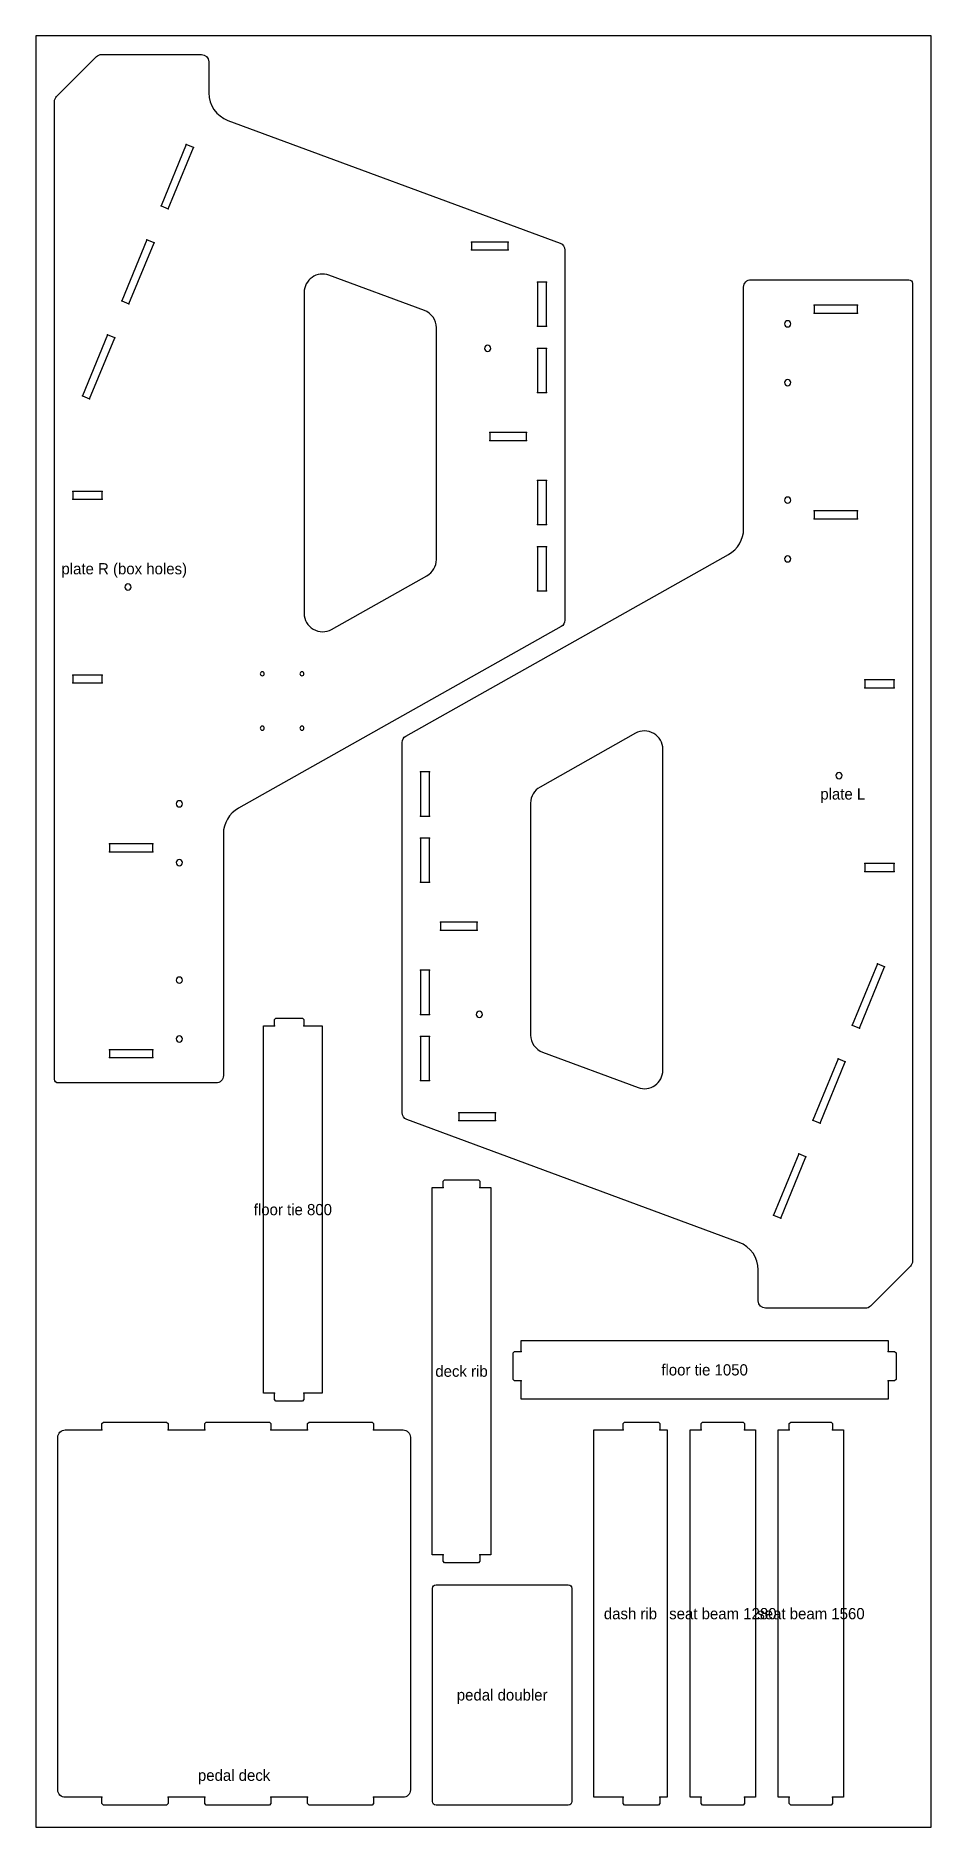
# Model space of a CAD drawing. Header units: inches. Extents: x 0 to 48, y 0 to 96.
import ezdxf
from ezdxf.enums import TextEntityAlignment as Align

# ---------------------------------------------------------------- set-up
doc = ezdxf.new("R2010")
doc.units = ezdxf.units.IN
doc.header["$MEASUREMENT"] = 0
for name, color, linetype in [('Default', 7, 'Continuous'), ('drill points', 1, 'Continuous'), ('no cut', 8, 'Continuous')]:
    doc.layers.add(name, color=color, linetype=linetype)

msp = doc.modelspace()

# ---------------------------------------------------------------- linework, layer by layer
at = {"layer": 'Default'}
for points in [[(1.115, 92.753), (3.247, 94.885, -0.198888), (3.525, 95), (8.874, 95, -0.414199), (9.268, 94.606), (9.268, 92.947, 0.313948), (10.297, 91.47), (28.105, 84.889, -0.313947), (28.362, 84.52), (28.362, 64.682, -0.270945), (28.162, 64.338), (10.858, 54.605, 0.270958), (10.055, 53.233), (10.055, 40.276, -0.414224), (9.661, 39.882), (1.197, 39.882, -0.414173), (1, 40.079), (1, 92.475, -0.198888)], [(15.711, 83.173, 0.522141), (14.386, 82.25), (14.386, 65.048, 0.573618), (15.853, 64.19), (20.971, 67.069, 0.270952), (21.472, 67.927), (21.472, 80.358, 0.313942), (20.829, 81.282)], [(46.885, 30.058), (44.753, 27.926, -0.198916), (44.475, 27.811), (39.126, 27.811, -0.414173), (38.732, 28.205), (38.732, 29.864, 0.313946), (37.703, 31.341), (19.895, 37.922, -0.313947), (19.638, 38.292), (19.638, 58.129, -0.270971), (19.838, 58.473), (37.142, 68.206, 0.270952), (37.945, 69.579), (37.945, 82.535, -0.414224), (38.339, 82.929), (46.803, 82.929, -0.414224), (47, 82.732), (47, 30.336, -0.198907)], [(40.474, 80.567, 1), (40.14, 80.567, 1)], [(24.396, 79.252, 1), (24.061, 79.252, 1)], [(40.474, 77.417, 1), (40.14, 77.417, 1)], [(40.474, 71.118, 1), (40.14, 71.118, 1)], [(40.474, 67.969, 1), (40.14, 67.969, 1)], [(5.104, 66.457, 1), (4.77, 66.457, 1)], [(12.25, 61.811, 1), (12.033, 61.811, 1)], [(14.376, 61.811, 1), (14.159, 61.811, 1)], [(12.25, 58.898, 1), (12.033, 58.898, 1)], [(14.376, 58.898, 1), (14.159, 58.898, 1)], [(32.289, 39.638, 0.522134), (33.614, 40.561), (33.614, 57.763, 0.573628), (32.147, 58.621), (27.029, 55.742, 0.270952), (26.528, 54.884), (26.528, 42.453, 0.313942), (27.171, 41.529)], [(43.23, 56.354, 1), (42.896, 56.354, 1)], [(7.86, 54.843, 1), (7.526, 54.843, 1)], [(7.86, 51.693, 1), (7.526, 51.693, 1)], [(7.86, 45.394, 1), (7.526, 45.394, 1)], [(23.939, 43.559, 1), (23.604, 43.559, 1)], [(7.86, 42.244, 1), (7.526, 42.244, 1)], [(1.181, 1.995), (1.181, 20.892, -0.414224), (1.575, 21.286), (3.543, 21.286), (3.543, 21.627), (3.622, 21.706), (7.008, 21.706), (7.087, 21.627), (7.087, 21.286), (9.055, 21.286), (9.055, 21.627), (9.134, 21.706), (12.52, 21.706), (12.598, 21.627), (12.598, 21.286), (14.567, 21.286), (14.567, 21.627), (14.646, 21.706), (18.032, 21.706), (18.11, 21.627), (18.11, 21.286), (19.685, 21.286, -0.414224), (20.079, 20.892), (20.079, 1.995, -0.414224), (19.685, 1.601), (18.11, 1.601), (18.11, 1.26), (18.032, 1.181), (14.646, 1.181), (14.567, 1.26), (14.567, 1.601), (12.598, 1.601), (12.598, 1.26), (12.52, 1.181), (9.134, 1.181), (9.055, 1.26), (9.055, 1.601), (7.087, 1.601), (7.087, 1.26), (7.008, 1.181), (3.622, 1.181), (3.543, 1.26), (3.543, 1.601), (1.575, 1.601, -0.414224)], [(21.26, 1.378), (21.26, 12.795, -0.414173), (21.457, 12.992), (28.543, 12.992, -0.414173), (28.74, 12.795), (28.74, 1.378, -0.414173), (28.543, 1.181), (21.457, 1.181, -0.414173)]]:
    msp.add_lwpolyline(points, format="xyb", close=True, dxfattribs=at)
for points in [[(6.713, 86.894), (7.101, 86.734), (8.457, 90.007), (8.069, 90.168)], [(4.604, 81.802), (4.992, 81.641), (6.348, 84.915), (5.96, 85.076)], [(23.355, 84.947), (23.355, 84.527), (25.323, 84.527), (25.323, 84.947)], [(26.898, 82.795), (26.898, 80.433), (27.383, 80.433), (27.383, 82.795)], [(44.047, 81.144), (44.047, 81.564), (41.724, 81.564), (41.724, 81.144)], [(2.495, 76.71), (2.883, 76.549), (4.239, 79.823), (3.85, 79.984)], [(26.898, 79.252), (26.898, 76.89), (27.383, 76.89), (27.383, 79.252)], [(24.339, 74.738), (24.339, 74.318), (26.307, 74.318), (26.307, 74.738)], [(26.898, 72.165), (26.898, 69.803), (27.383, 69.803), (27.383, 72.165)], [(1.984, 71.588), (1.984, 71.168), (3.559, 71.168), (3.559, 71.588)], [(44.047, 70.121), (44.047, 70.541), (41.724, 70.541), (41.724, 70.121)], [(26.898, 68.622), (26.898, 66.26), (27.383, 66.26), (27.383, 68.622)], [(1.984, 61.745), (1.984, 61.325), (3.559, 61.325), (3.559, 61.745)], [(46.016, 61.066), (46.016, 61.486), (44.441, 61.486), (44.441, 61.066)], [(21.102, 54.189), (21.102, 56.551), (20.617, 56.551), (20.617, 54.189)], [(21.102, 50.646), (21.102, 53.008), (20.617, 53.008), (20.617, 50.646)], [(3.953, 52.69), (3.953, 52.27), (6.276, 52.27), (6.276, 52.69)], [(46.016, 51.223), (46.016, 51.643), (44.441, 51.643), (44.441, 51.223)], [(23.661, 48.073), (23.661, 48.493), (21.693, 48.493), (21.693, 48.073)], [(45.505, 46.101), (45.117, 46.262), (43.761, 42.988), (44.15, 42.827)], [(21.102, 43.559), (21.102, 45.921), (20.617, 45.921), (20.617, 43.559)], [(15.354, 23.255), (14.37, 23.255), (14.37, 22.913), (14.291, 22.835), (12.874, 22.835), (12.795, 22.913), (12.795, 23.255), (12.205, 23.255), (12.205, 42.94), (12.795, 42.94), (12.795, 43.281), (12.874, 43.36), (14.291, 43.36), (14.37, 43.281), (14.37, 42.94), (15.354, 42.94)], [(21.102, 40.016), (21.102, 42.378), (20.617, 42.378), (20.617, 40.016)], [(3.953, 41.667), (3.953, 41.247), (6.276, 41.247), (6.276, 41.667)], [(43.396, 41.009), (43.008, 41.17), (41.652, 37.896), (42.04, 37.735)], [(24.645, 37.864), (24.645, 38.284), (22.677, 38.284), (22.677, 37.864)], [(41.287, 35.917), (40.899, 36.077), (39.543, 32.804), (39.931, 32.643)], [(24.397, 14.593), (23.807, 14.593), (23.807, 14.252), (23.728, 14.173), (21.917, 14.173), (21.838, 14.252), (21.838, 14.593), (21.248, 14.593), (21.248, 34.278), (21.838, 34.278), (21.838, 34.62), (21.917, 34.698), (23.728, 34.698), (23.807, 34.62), (23.807, 34.278), (24.397, 34.278)], [(26.011, 22.933), (26.011, 23.917), (25.669, 23.917), (25.591, 23.996), (25.591, 25.413), (25.669, 25.492), (26.011, 25.492), (26.011, 26.083), (45.696, 26.083), (45.696, 25.492), (46.037, 25.492), (46.116, 25.413), (46.116, 23.996), (46.037, 23.917), (45.696, 23.917), (45.696, 22.933)], [(33.846, 1.601), (33.452, 1.601), (33.452, 1.26), (33.374, 1.181), (31.563, 1.181), (31.484, 1.26), (31.484, 1.601), (29.909, 1.601), (29.909, 21.286), (31.484, 21.286), (31.484, 21.627), (31.563, 21.706), (33.374, 21.706), (33.452, 21.627), (33.452, 21.286), (33.846, 21.286)], [(38.583, 1.601), (37.992, 1.601), (37.992, 1.26), (37.913, 1.181), (35.748, 1.181), (35.669, 1.26), (35.669, 1.601), (35.079, 1.601), (35.079, 21.286), (35.669, 21.286), (35.669, 21.627), (35.748, 21.706), (37.913, 21.706), (37.992, 21.627), (37.992, 21.286), (38.583, 21.286)], [(43.307, 1.601), (42.717, 1.601), (42.717, 1.26), (42.638, 1.181), (40.472, 1.181), (40.394, 1.26), (40.394, 1.601), (39.803, 1.601), (39.803, 21.286), (40.394, 21.286), (40.394, 21.627), (40.472, 21.706), (42.638, 21.706), (42.717, 21.627), (42.717, 21.286), (43.307, 21.286)]]:
    msp.add_lwpolyline(points, close=True, dxfattribs=at)
at = {"layer": 'drill points'}
for p in [(8.069, 90.168), (8.457, 90.007), (6.713, 86.894), (7.101, 86.734), (5.96, 85.076), (6.348, 84.915), (23.355, 84.947), (23.355, 84.527), (25.323, 84.947), (25.323, 84.527), (26.898, 82.795), (27.383, 82.795), (4.604, 81.802), (4.992, 81.641), (41.724, 81.564), (41.724, 81.144), (44.047, 81.564), (44.047, 81.144), (3.85, 79.984), (4.239, 79.823), (26.898, 80.433), (27.383, 80.433), (26.898, 79.252), (27.383, 79.252), (26.898, 76.89), (27.383, 76.89), (2.495, 76.71), (2.883, 76.549), (24.339, 74.738), (24.339, 74.318), (26.307, 74.738), (26.307, 74.318), (26.898, 72.165), (27.383, 72.165), (1.984, 71.588), (1.984, 71.168), (3.559, 71.588), (3.559, 71.168), (41.724, 70.541), (41.724, 70.121), (44.047, 70.541), (44.047, 70.121), (26.898, 69.803), (27.383, 69.803), (26.898, 68.622), (27.383, 68.622), (26.898, 66.26), (27.383, 66.26), (1.984, 61.745), (3.559, 61.745), (44.441, 61.486), (46.016, 61.486), (1.984, 61.325), (3.559, 61.325), (44.441, 61.066), (46.016, 61.066), (20.617, 56.551), (21.102, 56.551), (20.617, 54.189), (21.102, 54.189), (20.617, 53.008), (21.102, 53.008), (3.953, 52.69), (3.953, 52.27), (6.276, 52.69), (6.276, 52.27), (44.441, 51.643), (44.441, 51.223), (46.016, 51.643), (46.016, 51.223), (20.617, 50.646), (21.102, 50.646), (21.693, 48.493), (21.693, 48.073), (23.661, 48.493), (23.661, 48.073), (45.117, 46.262), (45.505, 46.101), (20.617, 45.921), (21.102, 45.921), (20.617, 43.559), (21.102, 43.559), (12.795, 42.94), (14.37, 42.94), (20.617, 42.378), (21.102, 42.378), (43.761, 42.988), (44.15, 42.827), (3.953, 41.667), (6.276, 41.667), (3.953, 41.247), (6.276, 41.247), (43.008, 41.17), (43.396, 41.009), (20.617, 40.016), (21.102, 40.016), (22.677, 38.284), (22.677, 37.864), (24.645, 38.284), (24.645, 37.864), (41.652, 37.896), (42.04, 37.735), (40.899, 36.077), (41.287, 35.917), (21.838, 34.278), (23.807, 34.278), (39.543, 32.804), (39.931, 32.643), (26.011, 25.492), (45.696, 25.492), (12.795, 23.255), (14.37, 23.255), (26.011, 23.917), (45.696, 23.917), (3.543, 21.286), (7.087, 21.286), (9.055, 21.286), (12.598, 21.286), (14.567, 21.286), (18.11, 21.286), (31.484, 21.286), (33.452, 21.286), (35.669, 21.286), (37.992, 21.286), (40.394, 21.286), (42.717, 21.286), (21.838, 14.593), (23.807, 14.593), (3.543, 1.601), (7.087, 1.601), (9.055, 1.601), (12.598, 1.601), (14.567, 1.601), (18.11, 1.601), (31.484, 1.601), (33.452, 1.601), (35.669, 1.601), (37.992, 1.601), (40.394, 1.601), (42.717, 1.601)]:
    msp.add_point(p, dxfattribs=at)
at = {"layer": 'no cut'}
msp.add_lwpolyline([(0, 0), (48, 0), (48, 96), (0, 96)], close=True, dxfattribs=at)

# ---------------------------------------------------------------- texts
for s, p in [('plate R (box holes)', (4.74, 67.441)), ('plate L', (43.26, 55.37)), ('floor tie 800', (13.78, 33.097)), ('deck rib', (22.823, 24.436)), ('floor tie 1050', (35.853, 24.508)), ('dash rib', (31.878, 11.444)), ('seat beam 1280', (36.831, 11.444)), ('seat beam 1560', (41.555, 11.444)), ('pedal doubler', (25, 7.087)), ('pedal deck', (10.63, 2.782))]:
    msp.add_text(s, height=0.6, dxfattribs=at).set_placement(p, align=Align.MIDDLE_CENTER)

doc.saveas('drawing.dxf')
